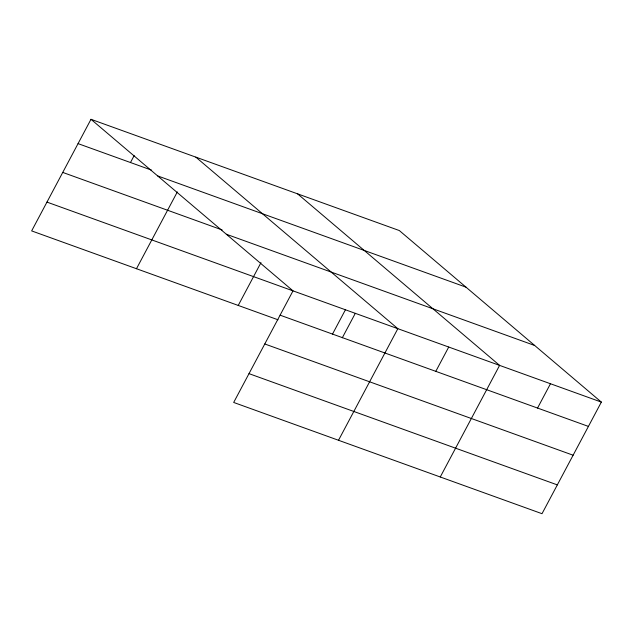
<?xml version="1.0" encoding="UTF-8"?>
<svg xmlns="http://www.w3.org/2000/svg" width="633" height="633" viewBox="0 0 633 633"><rect width="100%" height="100%" fill="white"/><g stroke="black" fill="none" stroke-linecap="round" stroke-linejoin="round"><path stroke-width="0.95" d="M90.986 119.305L293.016 290.856L233.68 402.453L542.014 513.695L601.35 402.097L399.32 230.547L90.986 119.305L31.65 230.903L278.006 319.784M130.477 162.531L134.172 155.583M136.483 268.724L177.327 191.918M238.23 305.438L260.97 262.663M332.507 334.082L345.436 309.766M342.303 337.785L355.295 313.343M338.513 440.275L397.848 328.677L195.819 157.126M435.797 371.349L448.726 347.034M440.259 476.989L499.603 365.383L297.573 193.84M537.544 408.056L550.473 383.74M78.057 143.62L151.627 170.158M157.657 175.911L465.991 287.16M62.746 172.421L222.151 229.937M226.345 234.242L534.679 345.483M46.969 202.101L601.35 402.097M280.095 315.171L588.421 426.413M264.776 343.972L573.11 455.214M248.998 373.644L557.325 484.894"/></g></svg>
